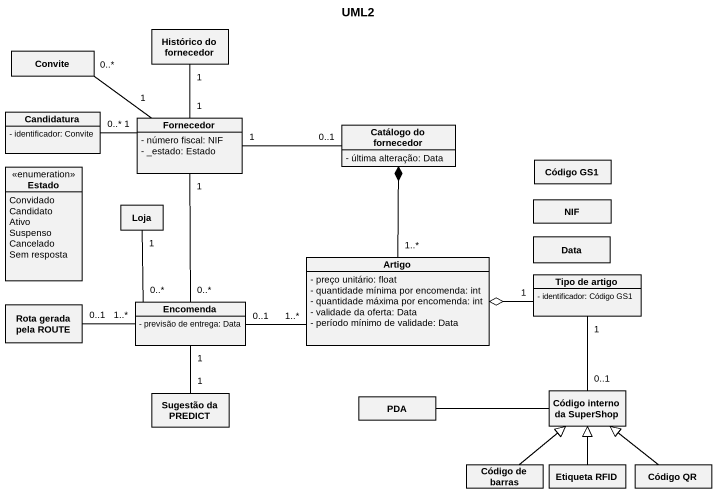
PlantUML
@startuml
title UML2
hide circle
hide empty members
skinparam classAttributeIconSize 0
class Convite
class "Histórico do fornecedor" as Histórico_do_fornecedor
class Candidatura {
  - identificador: Convite
}
class Fornecedor {
  - número fiscal: NIF
  - _estado: Estado
}
class "Catálogo do fornecedor" as Catálogo_do_fornecedor {
  - última alteração: Data
}
enum Estado {
  Convidado
  Candidato
  Ativo
  Suspenso
  Cancelado
  Sem resposta
}
class "Código GS1" as Código_GS1
class Loja
class NIF
class Data
class Artigo {
  - preço unitário: float
  - quantidade mínima por encomenda: int
  - quantidade máxima por encomenda: int
  - validade da oferta: Data
  - período mínimo de validade: Data
}
class "Tipo de artigo" as Tipo_de_artigo {
  - identificador: Código GS1
}
class "Rota gerada pela ROUTE" as Rota_gerada_pela_ROUTE
class Encomenda {
  - previsão de entrega: Data
}
class "Sugestão da PREDICT" as Sugestão_da_PREDICT
class PDA
class "Código interno da SuperShop" as Código_interno_da_SuperShop
class "Código de barras" as Código_de_barras
class "Etiqueta RFID" as Etiqueta_RFID
class "Código QR" as Código_QR
Convite "0..*" -- "1" Fornecedor
Candidatura "0..*" -right- "1" Fornecedor
Fornecedor "1" -up- "1" Histórico_do_fornecedor
Fornecedor "1" -right- "0..1" Catálogo_do_fornecedor
Fornecedor "1" -- "0..*" Encomenda
Loja "1" -- "0..*" Encomenda
Artigo "1..*" -up-* Catálogo_do_fornecedor
Tipo_de_artigo "1" -left-o Artigo
Tipo_de_artigo "1" -- "0..1" Código_interno_da_SuperShop
Rota_gerada_pela_ROUTE "0..1" -right- "1..*" Encomenda
Encomenda "0..1" -right- "1..*" Artigo
Sugestão_da_PREDICT "1" -up- "1" Encomenda
PDA -right- Código_interno_da_SuperShop
Código_de_barras -up-|> Código_interno_da_SuperShop
Etiqueta_RFID -up-|> Código_interno_da_SuperShop
Código_QR -up-|> Código_interno_da_SuperShop
@enduml
